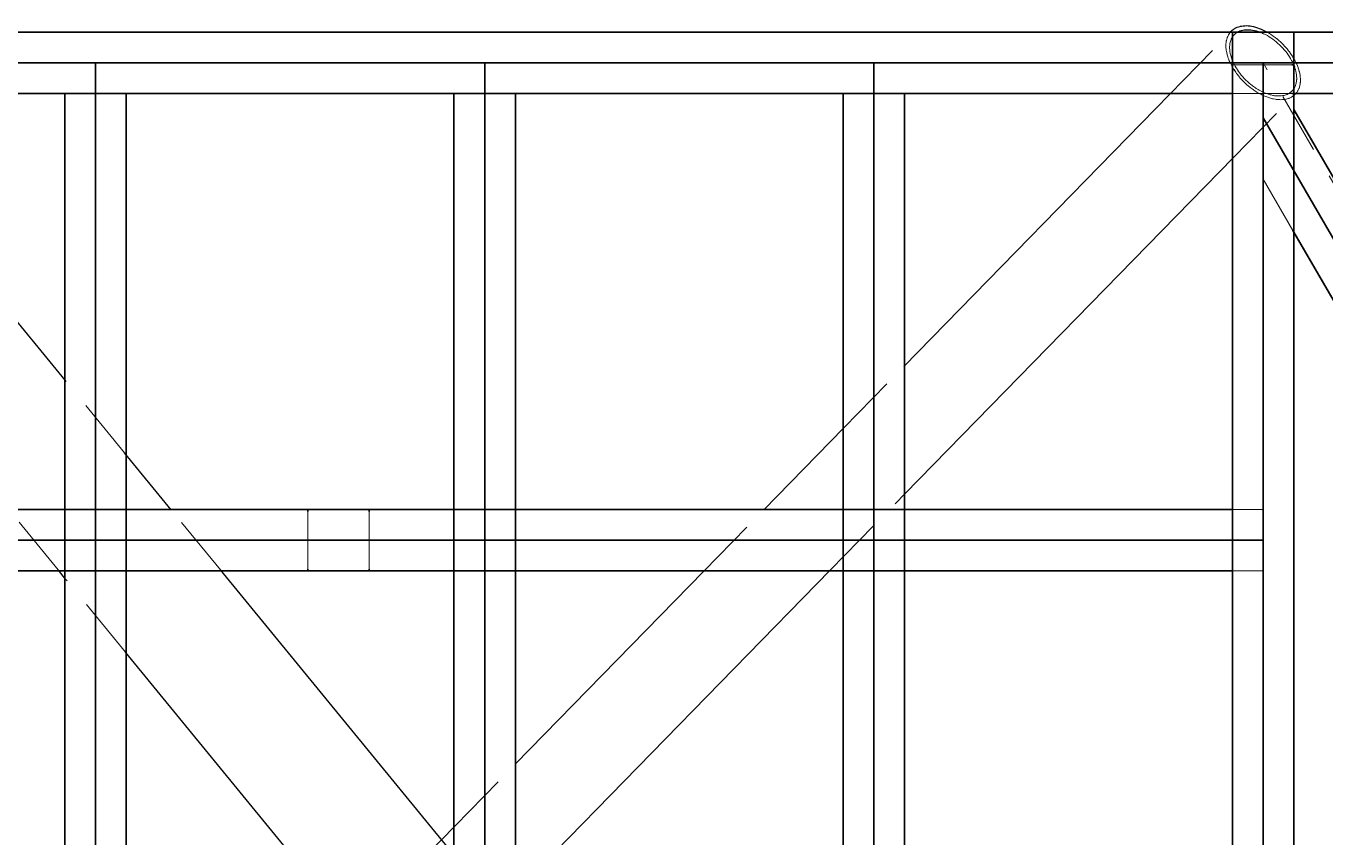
# Model space of a CAD drawing. Header units: millimetres. Extents: x -11795 to 47768, y 22971 to 65021.
# Drawn here: x -4258 to -1085, y 57171 to 59151 of the extents above; entities that cross this region are included whole.
import ezdxf

# ---------------------------------------------------------------- set-up
doc = ezdxf.new("R2010")
doc.units = ezdxf.units.MM
doc.linetypes.add('HIDDEN_50', pattern=[225, 150, -75])
for name, color, linetype, lineweight in [('PLATE_HIDDEN', 8, 'HIDDEN_50', 18), ('PLATE_VISIBLE', 7, 'Continuous', 35), ('PROFILE_HIDDEN', 9, 'HIDDEN_50', 18), ('PROFILE_VISIBLE', 4, 'Continuous', 25)]:
    doc.layers.add(name, color=color, linetype=linetype, lineweight=lineweight)

msp = doc.modelspace()

# ---------------------------------------------------------------- linework, layer by layer
at = {"layer": 'PLATE_HIDDEN'}
for p, q in [((-3495.1, 59061.4), (-4995.1, 59061.4)), ((-4088.1, 59061.4), (-4088.1, 57559.4)), ((-3220.5, 59061.4), (-3495.1, 59061.4)), ((-1238.1, 59061.4), (-3170.5, 59061.4)), ((-3138.1, 59061.4), (-3138.1, 57559.4)), ((-2188.1, 59061.4), (-2188.1, 57559.4)), ((-1313.1, 58971.7), (-1313.1, 59056.5)), ((-1313.1, 59056.5), (-1238.1, 59056.5)), ((356.8, 56322.2), (-1238.1, 59061.4)), ((-1238.1, 59061.4), (-1238.1, 58926.9)), ((4430.3, 59061.4), (-1238.1, 59061.4)), ((-1238.1, 59061.4), (-1238.1, 57389.3)), ((-1238.1, 59056.5), (-1238.1, 57384.4)), ((-1238.1, 59056.5), (-1167.8, 59056.5)), ((-1238.1, 57384.4), (-1238.1, 59056.5)), ((-1168.1, 58986.4), (-1387.9, 58986.4)), ((-1313.1, 58921.8), (-1313.1, 58961.7)), ((-293.8, 57297.2), (-1238.1, 58926.9)), ((-293.8, 57297.2), (-1238.1, 58926.9)), ((-1238.1, 58926.9), (-1238.1, 58777.3)), ((-1238.1, 58926.9), (-293.8, 57297.2)), ((-1163.1, 58841.9), (-1163.1, 58652.2)), ((-1238.1, 58777.3), (-1165.5, 58652)), ((-4165.1, 57970.8), (-4015.1, 57970.8)), ((-4163.1, 57824.6), (-4163.1, 57974.2)), ((-4013.1, 57974.2), (-4013.1, 57824.6)), ((-3215.9, 57970.8), (-3066.4, 57970.8)), ((-3213.1, 57824.6), (-3213.1, 57974.2)), ((-3063.1, 57974.2), (-3063.1, 57824.6)), ((-2263.1, 57824.6), (-2263.1, 57974.2)), ((-2259.4, 57970.8), (-2109.9, 57970.8)), ((-2113.1, 57974.2), (-2113.1, 57824.6)), ((-1313.1, 57823.7), (-1313.1, 57973.4)), ((-1312.8, 57970.8), (-1238.1, 57970.8)), ((-1238.1, 57970.8), (-1238.1, 57820.8)), ((-3570.1, 57966.1), (-3570.1, 57825.5)), ((-3420.1, 57825.5), (-3420.1, 57966.1)), ((-3495.1, 57895.8), (-4995.1, 57895.8)), ((-1238.1, 57895.8), (-3495.1, 57895.8)), ((-4015.1, 57820.8), (-4165.1, 57820.8)), ((-3066.4, 57820.8), (-3215.9, 57820.8)), ((-2109.9, 57820.8), (-2259.4, 57820.8)), ((-1238.1, 57820.8), (-1312.8, 57820.8)), ((-4088.1, 57559.4), (-4088.1, 57355.1)), ((-3138.1, 57559.4), (-3138.1, 57355.1)), ((-2188.1, 57559.4), (-2188.1, 57355.1)), ((-1238.1, 57339.4), (-1238.1, 55607.5)), ((-1238.1, 57334.5), (-1238.1, 55602.6)), ((-1238.1, 55602.6), (-1238.1, 57334.5)), ((-4088.1, 57305.2), (-4088.1, 55595.8)), ((-3138.1, 57305.2), (-3138.1, 55595.8)), ((-2188.1, 57305.2), (-2188.1, 55595.8))]:
    msp.add_line(p, q, dxfattribs=at)
at = {"layer": 'PLATE_VISIBLE'}
for p, q in [((-5070.1, 59136.4), (-1163.1, 59136.4)), ((-1313.1, 59136.4), (-5070.1, 59136.4)), ((-1313.1, 58986.4), (-1313.1, 59136.4)), ((-1163.1, 59136.4), (-1313.1, 59136.4)), ((-1313.1, 59136.4), (-1313.1, 55587.9)), ((-1163.1, 59136.4), (6329.9, 59136.4)), ((-1163.1, 58986.4), (-1163.1, 59136.4)), ((-1163.1, 59136.4), (-1163.1, 58986.4)), ((-1163.1, 55587.9), (-1163.1, 59136.4)), ((2422.9, 59136.4), (-1163.1, 59136.4)), ((-1163.1, 59136.4), (-1163.1, 58986.4)), ((-4995.1, 59061.4), (-3495.1, 59061.4)), ((-4088.1, 57559.4), (-4088.1, 59061.4)), ((-3495.1, 59061.4), (-1238.1, 59061.4)), ((-3170.5, 59061.4), (-3220.5, 59061.4)), ((-3138.1, 57559.4), (-3138.1, 59061.4)), ((-2188.1, 57559.4), (-2188.1, 59061.4)), ((-1238.1, 59061.4), (4754.9, 59061.4)), ((-1238.1, 55587.9), (-1238.1, 59061.4)), ((-1167.8, 59056.5), (-1163.1, 59056.5)), ((-1163.1, 59056.5), (-1163.1, 58841.9)), ((-5070.1, 58986.4), (-1313.1, 58986.4)), ((-1387.9, 58986.4), (-4815.3, 58986.4)), ((-4163.1, 57974.2), (-4163.1, 58986.4)), ((-4163.1, 58986.4), (-4013.1, 58986.4)), ((-4013.1, 58986.4), (-4163.1, 58986.4)), ((-4163.1, 58986.4), (-4163.1, 55670.8)), ((-4013.1, 58986.4), (-4013.1, 57974.2)), ((-4013.1, 55670.8), (-4013.1, 58986.4)), ((-3213.1, 57974.2), (-3213.1, 58986.4)), ((-3213.1, 58986.4), (-3063.1, 58986.4)), ((-3063.1, 58986.4), (-3213.1, 58986.4)), ((-3213.1, 58986.4), (-3213.1, 55670.8)), ((-3063.1, 58986.4), (-3063.1, 57974.2)), ((-3063.1, 55670.8), (-3063.1, 58986.4)), ((-2263.1, 57974.2), (-2263.1, 58986.4)), ((-2263.1, 58986.4), (-2113.1, 58986.4)), ((-2113.1, 58986.4), (-2263.1, 58986.4)), ((-2263.1, 58986.4), (-2263.1, 55670.8)), ((-2113.1, 58986.4), (-2113.1, 57974.2)), ((-2113.1, 55670.8), (-2113.1, 58986.4)), ((-1163.1, 58986.4), (-1168.1, 58986.4)), ((570.3, 58986.4), (-1163.1, 58986.4)), ((-1163.1, 58986.4), (2422.9, 58986.4)), ((-1313.1, 58961.7), (-1313.1, 58971.7)), ((-1313.1, 57973.4), (-1313.1, 58921.8)), ((-1238.1, 58926.9), (640.6, 55684.8)), ((600, 55904.5), (-1163.1, 58947.1)), ((-1163.1, 58947.1), (-1163.1, 58647.9)), ((-1165.5, 58652), (461.7, 55843.9)), ((-1163.1, 58652.2), (-1163.1, 55602.6)), ((-1163.1, 58647.9), (459.5, 55847.7)), ((-1313.1, 57970.8), (-4920.1, 57970.8)), ((-4920.1, 57970.8), (-4165.1, 57970.8)), ((-4015.1, 57970.8), (-3570.1, 57970.8)), ((-3570.1, 57970.8), (-3570.1, 57966.1)), ((-3420.1, 57970.8), (-3215.9, 57970.8)), ((-3420.1, 57966.1), (-3420.1, 57970.8)), ((-3066.4, 57970.8), (-2259.4, 57970.8)), ((-2109.9, 57970.8), (-1312.8, 57970.8)), ((-1313.1, 57820.8), (-1313.1, 57970.8)), ((-4995.1, 57895.8), (-3495.1, 57895.8)), ((-3495.1, 57895.8), (-1238.1, 57895.8)), ((-4920.1, 57820.8), (-1313.1, 57820.8)), ((-4165.1, 57820.8), (-4920.1, 57820.8)), ((-4163.1, 56817.4), (-4163.1, 57824.6)), ((-3570.1, 57820.8), (-4015.1, 57820.8)), ((-4013.1, 57824.6), (-4013.1, 56817.4)), ((-3570.1, 57825.5), (-3570.1, 57820.8)), ((-3420.1, 57820.8), (-3420.1, 57825.5)), ((-3215.9, 57820.8), (-3420.1, 57820.8)), ((-3213.1, 56817.4), (-3213.1, 57824.6)), ((-2259.4, 57820.8), (-3066.4, 57820.8)), ((-3063.1, 57824.6), (-3063.1, 56817.4)), ((-2263.1, 56817.4), (-2263.1, 57824.6)), ((-2113.1, 57824.6), (-2113.1, 56817.4)), ((-1312.8, 57820.8), (-2109.9, 57820.8)), ((-1313.1, 56815.4), (-1313.1, 57823.7)), ((-4088.1, 55595.8), (-4088.1, 57559.4)), ((-3138.1, 55595.8), (-3138.1, 57559.4)), ((-2188.1, 55595.8), (-2188.1, 57559.4)), ((-1238.1, 57389.3), (-1238.1, 57339.4)), ((-1238.1, 57384.4), (-1238.1, 57334.5)), ((-1238.1, 57334.5), (-1238.1, 57384.4)), ((-4088.1, 57355.1), (-4088.1, 57305.2)), ((-3138.1, 57355.1), (-3138.1, 57305.2)), ((-2188.1, 57355.1), (-2188.1, 57305.2))]:
    msp.add_line(p, q, dxfattribs=at)
at = {"layer": 'PROFILE_HIDDEN'}
for p, q in [((-1466.7, 58984.1), (-1320.3, 59134)), ((-1328.6, 59111.3), (-1328.9, 59108.2)), ((-1328, 59115.2), (-1328.6, 59111.3)), ((-1327.8, 59116), (-1328, 59115.2)), ((-1327.1, 59118.9), (-1327.8, 59116)), ((-1326, 59122.5), (-1327.1, 59118.9)), ((-1325.7, 59123.1), (-1326, 59122.5)), ((-1324.6, 59125.9), (-1325.7, 59123.1)), ((-1323, 59129.1), (-1324.6, 59125.9)), ((-1322.7, 59129.6), (-1323, 59129.1)), ((-1321.2, 59132.1), (-1322.7, 59129.6)), ((-1319.1, 59135), (-1321.2, 59132.1)), ((-1319.2, 59108.6), (-1318.4, 59112.2)), ((-1318.4, 59112.2), (-1318.2, 59112.9)), ((-1318.2, 59112.9), (-1317.4, 59115.6)), ((-1317.4, 59115.6), (-1316.2, 59118.9)), ((-1316.2, 59118.9), (-1315.9, 59119.5)), ((-1315.9, 59119.5), (-1314.7, 59122)), ((-1314.7, 59122), (-1313.8, 59123.4)), ((-1311.8, 59126.4), (-1311, 59127.5)), ((-1311, 59127.5), (-1308.8, 59130)), ((-1308.8, 59130), (-1308.4, 59130.4)), ((-1308.4, 59130.4), (-1306.4, 59132.3)), ((-1306.4, 59132.3), (-1303.8, 59134.4)), ((-1303.4, 59134.6), (-1302.2, 59135.4)), ((-1243.8, 59135.5), (-1241.6, 59134.6)), ((-1241.6, 59134.6), (-1237, 59132.5)), ((-1237, 59132.5), (-1232.5, 59130.3)), ((-1232.5, 59130.3), (-1227.9, 59127.8)), ((-1227.9, 59127.8), (-1223.6, 59125.2)), ((-1223, 59132.9), (-1225.3, 59134.3)), ((-1223.4, 59125.1), (-1219, 59122.2)), ((-1218.1, 59129.9), (-1222.8, 59132.8)), ((-1219, 59122.2), (-1214.8, 59119.3)), ((-1213.7, 59126.8), (-1218.1, 59129.9)), ((-1214.6, 59119.2), (-1210.3, 59115.9)), ((-1208.8, 59123.3), (-1213.4, 59126.7)), ((-1210.3, 59115.9), (-1206.3, 59112.8)), ((-1204.6, 59120), (-1208.8, 59123.3)), ((-1206, 59112.5), (-1201.9, 59109)), ((-1199.9, 59116.1), (-1204.3, 59119.8)), ((-1196, 59112.6), (-1199.9, 59116.1)), ((-1191.4, 59108.3), (-1195.6, 59112.3)), ((-1329, 59107.2), (-1329.1, 59103.1)), ((-1329.1, 59103.1), (-1329, 59099.9)), ((-1328.9, 59108.2), (-1329, 59107.2)), ((-1329, 59099.9), (-1329, 59098.8)), ((-1329, 59098.8), (-1328.6, 59094.5)), ((-1328.6, 59094.5), (-1328.1, 59091.2)), ((-1328.1, 59091.2), (-1327.9, 59090)), ((-1327.9, 59090), (-1327, 59085.5)), ((-1327, 59085.5), (-1326.2, 59082.1)), ((-1326.2, 59082.1), (-1325.9, 59080.8)), ((-1325.9, 59080.8), (-1324.5, 59076.2)), ((-1319.9, 59101), (-1319.7, 59104.9)), ((-1319.9, 59098), (-1319.9, 59101)), ((-1319.9, 59097.1), (-1319.9, 59098)), ((-1319.7, 59093), (-1319.9, 59097.1)), ((-1319.7, 59104.9), (-1319.6, 59105.7)), ((-1319.3, 59089.9), (-1319.7, 59093)), ((-1319.6, 59105.7), (-1319.2, 59108.6)), ((-1319.2, 59088.8), (-1319.3, 59089.9)), ((-1318.4, 59084.5), (-1319.2, 59088.8)), ((-1317.7, 59081.4), (-1318.4, 59084.5)), ((-1317.4, 59080.1), (-1317.7, 59081.4)), ((-1316.1, 59075.7), (-1317.4, 59080.1)), ((-1201.9, 59109), (-1198.2, 59105.6)), ((-1197.9, 59105.3), (-1194, 59101.4)), ((-1194, 59101.4), (-1190.6, 59097.9)), ((-1187.8, 59104.6), (-1191.4, 59108.3)), ((-1190.6, 59097.9), (-1190.2, 59097.4)), ((-1190.2, 59097.4), (-1186.6, 59093.3)), ((-1187.4, 59104.1), (-1187.8, 59104.6)), ((-1183.5, 59099.9), (-1187.4, 59104.1)), ((-1186.6, 59093.3), (-1183.6, 59089.7)), ((-1183.6, 59089.7), (-1183.1, 59089.2)), ((-1180.1, 59096.1), (-1183.5, 59099.9)), ((-1183.1, 59089.2), (-1179.9, 59084.9)), ((-1179.7, 59095.6), (-1180.1, 59096.1)), ((-1179.9, 59084.9), (-1177.2, 59081.2)), ((-1176.1, 59091.1), (-1179.7, 59095.6)), ((-1177.2, 59081.2), (-1176.7, 59080.6)), ((-1176.7, 59080.6), (-1173.8, 59076.2)), ((-1173.1, 59087.2), (-1176.1, 59091.1)), ((-1172.7, 59086.6), (-1173.1, 59087.2)), ((-1169.4, 59082), (-1172.7, 59086.6)), ((-1166.8, 59078), (-1169.4, 59082)), ((-1324.5, 59076.2), (-1323.4, 59072.9)), ((-1323.4, 59072.9), (-1322.9, 59071.5)), ((-1322.9, 59071.5), (-1321, 59066.7)), ((-1321, 59066.7), (-1319.6, 59063.5)), ((-1319.6, 59063.5), (-1318.9, 59062)), ((-1318.9, 59062), (-1316.6, 59057.2)), ((-1316.6, 59057.2), (-1314.9, 59054.1)), ((-1315.1, 59072.6), (-1316.1, 59075.7)), ((-1314.7, 59071.3), (-1315.1, 59072.6)), ((-1314.9, 59054.1), (-1314.5, 59053.3)), ((-1313.8, 59069), (-1314.7, 59071.3)), ((-1312.7, 59050.1), (-1311.3, 59047.8)), ((-1311.6, 59063.7), (-1312.3, 59065.3)), ((-1311.3, 59063), (-1311.6, 59063.7)), ((-1311.3, 59047.8), (-1310.3, 59046.3)), ((-1308.8, 59057.8), (-1309.9, 59060.1)), ((-1307.2, 59054.8), (-1308.8, 59057.8)), ((-1306.4, 59053.3), (-1307.2, 59054.8)), ((-1303.8, 59048.9), (-1306.4, 59053.3)), ((-1301.9, 59046), (-1303.8, 59048.9)), ((-1173.8, 59076.2), (-1171.5, 59072.4)), ((-1171.5, 59072.4), (-1171.1, 59071.7)), ((-1171.1, 59071.7), (-1168.6, 59067.2)), ((-1168.6, 59067.2), (-1166.7, 59063.5)), ((-1166.4, 59077.3), (-1166.8, 59078)), ((-1166.7, 59063.5), (-1166.3, 59062.7)), ((-1164.9, 59075), (-1166.4, 59077.3)), ((-1166.3, 59062.7), (-1164.2, 59058.2)), ((-1164.2, 59058.2), (-1163.5, 59056.4)), ((-1161.3, 59068.7), (-1162.4, 59070.7)), ((-1161.6, 59051.5), (-1160.8, 59049.3)), ((-1160.9, 59067.9), (-1161.3, 59068.7)), ((-1158.4, 59063.2), (-1160.9, 59067.9)), ((-1160.8, 59049.3), (-1159.7, 59045.8)), ((-1156.6, 59059.3), (-1158.4, 59063.2)), ((-1156.2, 59058.4), (-1156.6, 59059.3)), ((-1154.2, 59053.7), (-1156.2, 59058.4)), ((-1152.9, 59049.9), (-1154.2, 59053.7)), ((-1152.5, 59049), (-1152.9, 59049.9)), ((-1151, 59044.3), (-1152.5, 59049)), ((-1306.8, 59040.8), (-1305.2, 59038.5)), ((-1305.2, 59038.5), (-1303.1, 59035.6)), ((-1303.1, 59035.6), (-1301.8, 59033.9)), ((-1300.9, 59044.4), (-1301.9, 59046)), ((-1301.8, 59033.9), (-1298.3, 59029.4)), ((-1297.9, 59040.1), (-1300.9, 59044.4)), ((-1298.3, 59029.4), (-1296.1, 59026.7)), ((-1295.9, 59037.3), (-1297.9, 59040.1)), ((-1296.1, 59026.7), (-1294.7, 59025.1)), ((-1294.7, 59035.8), (-1295.9, 59037.3)), ((-1291.4, 59031.5), (-1294.7, 59035.8)), ((-1294.7, 59025.1), (-1290.8, 59020.8)), ((-1289.2, 59029), (-1291.4, 59031.5)), ((-1290.8, 59020.8), (-1288.4, 59018.2)), ((-1287.8, 59027.4), (-1289.2, 59029)), ((-1288.4, 59018.2), (-1286.8, 59016.6)), ((-1284.1, 59023.4), (-1287.8, 59027.4)), ((-1286.8, 59016.6), (-1282.7, 59012.5)), ((-1281.9, 59021), (-1284.1, 59023.4)), ((-1280.3, 59019.4), (-1281.9, 59021)), ((-1276.3, 59015.7), (-1280.3, 59019.4)), ((-1274, 59013.6), (-1276.3, 59015.7)), ((-1159.7, 59045.8), (-1159.4, 59044.8)), ((-1159.4, 59044.8), (-1158.3, 59040.5)), ((-1158.3, 59040.5), (-1157.6, 59037.1)), ((-1157.6, 59037.1), (-1157.4, 59036.2)), ((-1157.4, 59036.2), (-1156.8, 59031.9)), ((-1156.8, 59016), (-1157.2, 59013.4)), ((-1156.8, 59031.9), (-1156.5, 59028.8)), ((-1156.4, 59019.8), (-1156.8, 59016)), ((-1156.5, 59028.8), (-1156.4, 59027.8)), ((-1156.4, 59027.8), (-1156.3, 59023.7)), ((-1156.3, 59020.8), (-1156.4, 59019.8)), ((-1156.3, 59023.7), (-1156.3, 59020.8)), ((-1150, 59040.6), (-1151, 59044.3)), ((-1149.7, 59039.6), (-1150, 59040.6)), ((-1148.7, 59035.1), (-1149.7, 59039.6)), ((-1148.1, 59031.6), (-1148.7, 59035.1)), ((-1147.9, 59030.6), (-1148.1, 59031.6)), ((-1147.4, 59026.1), (-1147.9, 59030.6)), ((-1147.2, 59022.9), (-1147.4, 59026.1)), ((-1147.3, 59014.6), (-1147.1, 59017.6)), ((-1147.2, 59021.8), (-1147.2, 59022.9)), ((-1147.1, 59017.6), (-1147.2, 59021.8)), ((-1282.7, 59012.5), (-1280.2, 59010.2)), ((-1280.2, 59010.2), (-1278.5, 59008.6)), ((-1278.5, 59008.6), (-1274.1, 59004.8)), ((-1274.1, 59004.8), (-1271.6, 59002.8)), ((-1272.3, 59012), (-1274, 59013.6)), ((-1268.1, 59008.5), (-1272.3, 59012)), ((-1271.6, 59002.8), (-1269.6, 59001.2)), ((-1269.6, 59001.2), (-1265.1, 58997.8)), ((-1265.7, 59006.7), (-1268.1, 59008.5)), ((-1263.8, 59005.2), (-1265.7, 59006.7)), ((-1265.1, 58997.8), (-1262.5, 58996)), ((-1259.4, 59002.1), (-1263.8, 59005.2)), ((-1262.5, 58996), (-1260.5, 58994.5)), ((-1260.5, 58994.5), (-1255.8, 58991.4)), ((-1257, 59000.4), (-1259.4, 59002.1)), ((-1255, 58999.1), (-1257, 59000.4)), ((-1255.8, 58991.4), (-1253.2, 58989.9)), ((-1250.5, 58996.3), (-1255, 58999.1)), ((-1253.2, 58989.9), (-1251, 58988.5)), ((-1251, 58988.5), (-1246.3, 58985.8)), ((-1248.2, 58995), (-1250.5, 58996.3)), ((-1246, 58993.7), (-1248.2, 58995)), ((-1246.3, 58985.8), (-1243.8, 58984.6)), ((-1241.5, 58991.4), (-1246, 58993.7)), ((-1243.8, 58984.6), (-1241.5, 58983.4)), ((-1239.2, 58990.3), (-1241.5, 58991.4)), ((-1236.9, 58989.2), (-1239.2, 58990.3)), ((-1232.4, 58987.3), (-1236.9, 58989.2)), ((-1230.2, 58986.5), (-1232.4, 58987.3)), ((-1227.9, 58985.6), (-1230.2, 58986.5)), ((-1223.4, 58984.1), (-1227.9, 58985.6)), ((-1221.2, 58983.6), (-1223.4, 58984.1)), ((-1218.9, 58982.9), (-1221.2, 58983.6)), ((-1179.8, 58984.3), (-1181.8, 58983.5)), ((-1176.7, 58985.8), (-1179.8, 58984.3)), ((-1175.6, 58986.4), (-1176.7, 58985.8)), ((-1173.8, 58987.5), (-1175.6, 58986.4)), ((-1171.1, 58989.4), (-1173.8, 58987.5)), ((-1170.2, 58990.2), (-1171.1, 58989.4)), ((-1168.6, 58991.6), (-1170.2, 58990.2)), ((-1166.3, 58994), (-1168.6, 58991.6)), ((-1165.6, 58994.8), (-1166.3, 58994)), ((-1164.2, 58996.6), (-1165.6, 58994.8)), ((-1163.3, 58998), (-1164.2, 58996.6)), ((-1161.9, 59000.3), (-1162.1, 58999.8)), ((-1160.8, 59002.4), (-1161.9, 59000.3)), ((-1159.4, 59005.5), (-1160.8, 59002.4)), ((-1159.1, 59006.5), (-1159.4, 59005.5)), ((-1158.3, 59008.9), (-1159.1, 59006.5)), ((-1157.4, 59012.4), (-1158.3, 59008.9)), ((-1157.9, 58987), (-1157.5, 58987.4)), ((-1157.5, 58987.4), (-1156, 58989.2)), ((-1157.2, 59013.4), (-1157.4, 59012.4)), ((-1156, 58989.2), (-1154.1, 58992.2)), ((-1154.1, 58992.2), (-1153.5, 58993.2)), ((-1153.5, 58993.2), (-1152.3, 58995.3)), ((-1152.3, 58995.3), (-1150.9, 58998.6)), ((-1150.9, 58998.6), (-1150.5, 58999.7)), ((-1150.5, 58999.7), (-1149.6, 59002.1)), ((-1149.6, 59002.1), (-1148.6, 59005.8)), ((-1148.6, 59005.8), (-1148.4, 59006.8)), ((-1148.4, 59006.8), (-1147.9, 59009.6)), ((-1147.9, 59009.6), (-1147.4, 59013.5)), ((-1147.4, 59013.5), (-1147.3, 59014.6)), ((-1310.5, 58830.4), (-1164.1, 58980.4)), ((-1241.5, 58983.4), (-1236.7, 58981.1)), ((-1236.7, 58981.1), (-1234.3, 58980.1)), ((-1234.3, 58980.1), (-1231.9, 58979.1)), ((-1231.9, 58979.1), (-1227.1, 58977.3)), ((-1227.1, 58977.3), (-1224.8, 58976.5)), ((-1224.8, 58976.5), (-1222.3, 58975.7)), ((-1222.3, 58975.7), (-1217.6, 58974.4)), ((-1214.5, 58981.9), (-1218.9, 58982.9)), ((-1217.6, 58974.4), (-1215.5, 58973.9)), ((-1215.5, 58973.9), (-1213, 58973.3)), ((-1212.5, 58981.6), (-1214.5, 58981.9)), ((-1213, 58973.3), (-1208.4, 58972.4)), ((-1210.2, 58981.2), (-1212.5, 58981.6)), ((-1206, 58980.7), (-1210.2, 58981.2)), ((-1208.4, 58972.4), (-1206.4, 58972.2)), ((-1206.4, 58972.2), (-1203.9, 58971.9)), ((-1204.1, 58980.6), (-1206, 58980.7)), ((-1201.8, 58980.5), (-1204.1, 58980.6)), ((-1203.9, 58971.9), (-1199.5, 58971.5)), ((-1197.8, 58980.5), (-1201.8, 58980.5)), ((-1199.5, 58971.5), (-1197.6, 58971.5)), ((-1196.2, 58980.6), (-1197.8, 58980.5)), ((-1197.6, 58971.5), (-1195.2, 58971.4)), ((-1193.9, 58980.7), (-1196.2, 58980.6)), ((-1195.2, 58971.4), (-1191, 58971.6)), ((-1190.1, 58981.3), (-1193.9, 58980.7)), ((-1191, 58971.6), (-1189.3, 58971.7)), ((-1188.7, 58981.6), (-1190.1, 58981.3)), ((-1189.3, 58971.7), (-1187, 58972)), ((-1186.5, 58982), (-1188.7, 58981.6)), ((-1187, 58972), (-1183.1, 58972.6)), ((-1183.1, 58983), (-1186.5, 58982)), ((-1181.8, 58983.5), (-1183.1, 58983)), ((-1183.1, 58972.6), (-1181.6, 58973)), ((-1181.6, 58973), (-1179.3, 58973.5)), ((-1179.3, 58973.5), (-1175.8, 58974.7)), ((-1175.8, 58974.7), (-1174.4, 58975.2)), ((-1174.4, 58975.2), (-1172.3, 58976.1)), ((-1172.3, 58976.1), (-1169.1, 58977.7)), ((-1169.1, 58977.7), (-1168, 58978.4)), ((-1168, 58978.4), (-1166.1, 58979.6)), ((-1166.1, 58979.6), (-1164.7, 58980.6)), ((-2261.7, 58170), (-2115.2, 58320)), ((-4016.9, 58109.1), (-4162.4, 58286.8)), ((-2293.7, 57823.6), (-2112.4, 58009.3)), ((-4179.2, 57823.6), (-4299.4, 57970.3)), ((-3782.9, 57823.4), (-3903.1, 57970.1)), ((-2603.3, 57820.1), (-2456.9, 57970.1)), ((-4014.7, 57622.8), (-4160.2, 57800.4)), ((-3210, 57198.9), (-3063.6, 57348.8))]:
    msp.add_line(p, q, dxfattribs=at)
at = {"layer": 'PROFILE_VISIBLE'}
for p, q in [((-1311.6, 59142.2), (-1313.9, 59140.3)), ((-1308.6, 59144.2), (-1311.6, 59142.2)), ((-1305.5, 59145.9), (-1308.2, 59144.4)), ((-1302.2, 59147.4), (-1305.5, 59145.9)), ((-1298.7, 59148.7), (-1301.8, 59147.6)), ((-1295, 59149.7), (-1298.7, 59148.7)), ((-1291.2, 59150.5), (-1294.6, 59149.8)), ((-1287.2, 59151.1), (-1291.2, 59150.5)), ((-1283.1, 59151.3), (-1286.9, 59151.1)), ((-1283.9, 59141.9), (-1280.4, 59142.2)), ((-1278.9, 59151.4), (-1283.1, 59151.3)), ((-1280.4, 59142.2), (-1276.4, 59142.3)), ((-1274.5, 59151.1), (-1278.6, 59151.4)), ((-1276.1, 59142.3), (-1272.3, 59142.2)), ((-1270.1, 59150.7), (-1274.5, 59151.1)), ((-1272.3, 59142.2), (-1268.1, 59141.9)), ((-1265.5, 59150), (-1269.8, 59150.6)), ((-1260.9, 59149), (-1265.5, 59150)), ((-1256.2, 59147.8), (-1260.8, 59149)), ((-1251.5, 59146.3), (-1256.2, 59147.8)), ((-1246.7, 59144.6), (-1251.4, 59146.3)), ((-1241.9, 59142.7), (-1246.7, 59144.6)), ((-1237.1, 59140.6), (-1241.9, 59142.7)), ((-1320.3, 59134), (-1316.8, 59137.6)), ((-1316.8, 59137.6), (-1318.7, 59135.4)), ((-1314.3, 59140), (-1316.8, 59137.6)), ((-1313.9, 59140.3), (-1314.3, 59140)), ((-1313.8, 59123.4), (-1313, 59124.9)), ((-1313, 59124.9), (-1312.6, 59125.3)), ((-1312.6, 59125.3), (-1311.8, 59126.4)), ((-1302.2, 59135.4), (-1301, 59136.2)), ((-1301, 59136.2), (-1298, 59137.8)), ((-1297.6, 59138), (-1294.8, 59139.2)), ((-1294.8, 59139.2), (-1291.4, 59140.3)), ((-1291, 59140.4), (-1287.9, 59141.2)), ((-1287.9, 59141.2), (-1284.2, 59141.8)), ((-1267.9, 59141.8), (-1263.9, 59141.3)), ((-1263.9, 59141.3), (-1259.5, 59140.4)), ((-1259.4, 59140.4), (-1255.1, 59139.3)), ((-1255.1, 59139.3), (-1250.6, 59138)), ((-1250.5, 59137.9), (-1246.1, 59136.4)), ((-1246.1, 59136.4), (-1243.8, 59135.5)), ((-1232.4, 59138.3), (-1237.1, 59140.6)), ((-1227.6, 59135.6), (-1232.3, 59138.2)), ((-1225.3, 59134.3), (-1227.6, 59135.6)), ((-1314.5, 59053.3), (-1314, 59052.5)), ((-1314, 59052.5), (-1312.7, 59050.1)), ((-1312.9, 59066.8), (-1313.8, 59069)), ((-1312.3, 59065.3), (-1312.9, 59066.8)), ((-1311, 59062.3), (-1311.3, 59063)), ((-1309.9, 59060.1), (-1311, 59062.3)), ((-1163.5, 59072.7), (-1164.9, 59075)), ((-1162.4, 59070.7), (-1163.5, 59072.7)), ((-1163.5, 59056.4), (-1162.7, 59054.6)), ((-1162.7, 59054.6), (-1162.4, 59053.7)), ((-1162.4, 59053.7), (-1161.6, 59051.5)), ((-1310.3, 59046.3), (-1309.4, 59044.8)), ((-1309.4, 59044.8), (-1308.3, 59043.1)), ((-1308.3, 59043.1), (-1306.8, 59040.8)), ((-4162.4, 58286.8), (-4738.2, 58989.6)), ((-2115.2, 58320), (-1466.7, 58984.1)), ((-1164.1, 58980.4), (-1160.6, 58984)), ((-1162.4, 58999.4), (-1163.3, 58998)), ((-1162.1, 58999.8), (-1162.4, 58999.4)), ((-1162.3, 58982.5), (-1160.6, 58984)), ((-1160.6, 58984), (-1158.2, 58986.5)), ((-1158.2, 58986.5), (-1157.9, 58987)), ((-1164.7, 58980.6), (-1163.2, 58981.7)), ((-1163.2, 58981.7), (-1162.3, 58982.5)), ((-2112.4, 58009.3), (-1310.5, 58830.4)), ((-2456.9, 57970.1), (-2261.7, 58170)), ((-3903.1, 57970.1), (-4016.9, 58109.1)), ((-4160.2, 57800.4), (-4179.2, 57823.6)), ((-3226.1, 57143.8), (-3782.9, 57823.4)), ((-3063.6, 57348.8), (-2603.3, 57820.1)), ((-3060.8, 57038.1), (-2293.7, 57823.6)), ((-3458, 56943.1), (-4014.7, 57622.8)), ((-3279.7, 57127.5), (-3210, 57198.9))]:
    msp.add_line(p, q, dxfattribs=at)

doc.saveas('drawing.dxf')
